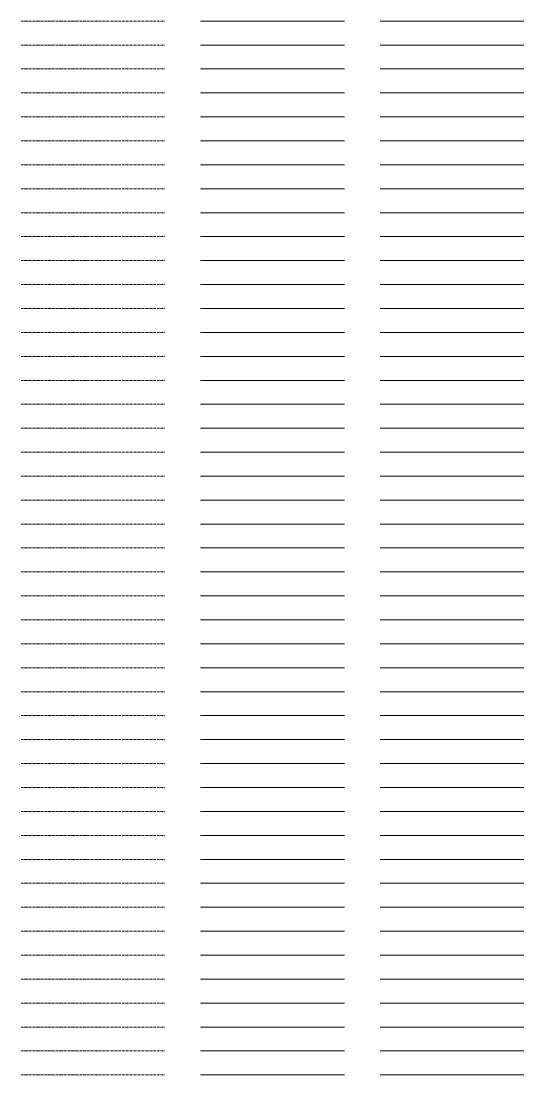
# Model space of a CAD drawing. Header units: metres. Extents: x -170 to 2070, y -13 to 14380.
# Drawn here: x 1650 to 2070, y 900 to 1780 of the extents above; entities that cross this region are included whole.
import ezdxf
from ezdxf.lldxf.tags import DXFTag

# ---------------------------------------------------------------- set-up
doc = ezdxf.new("R2010")
doc.units = ezdxf.units.M
doc.linetypes.add('KL-VERLATEN-SO', pattern=[3.25, 2, -0.5, 0.25, -0.5])
for name, color, linetype, lineweight in [('B-OI-KL-ET_LS_AANSLUITNET_600 V_4x150Al 4x6Cu-(IN BEDRIJF)-G', 14, 'Continuous', 18), ('B-OI-KL-ET_LS_AANSLUITNET_600 V_4x150Al 4x6Cu-(RESERVE)-G', 14, 'KL-RESERVE-SO', 18), ('B-OI-KL-ET_LS_AANSLUITNET_600 V_4x150Al 4x6Cu-(VERLATEN)-G', 14, 'KL-VERLATEN-SO', 18), ('B-OI-KL-ET_LS_AANSLUITNET_600 V_4x16Cu 4x2.5Cu-(IN BEDRIJF)-G', 14, 'Continuous', 18), ('B-OI-KL-ET_LS_AANSLUITNET_600 V_4x16Cu 4x2.5Cu-(RESERVE)-G', 14, 'KL-RESERVE-SO', 18), ('B-OI-KL-ET_LS_AANSLUITNET_600 V_4x16Cu 4x2.5Cu-(VERLATEN)-G', 14, 'KL-VERLATEN-SO', 18), ('B-OI-KL-ET_LS_AANSLUITNET_600 V_4x16Cu-(IN BEDRIJF)-G', 14, 'Continuous', 18), ('B-OI-KL-ET_LS_AANSLUITNET_600 V_4x16Cu-(RESERVE)-G', 14, 'KL-RESERVE-SO', 18), ('B-OI-KL-ET_LS_AANSLUITNET_600 V_4x16Cu-(VERLATEN)-G', 14, 'KL-VERLATEN-SO', 18), ('B-OI-KL-ET_LS_AANSLUITNET_600 V_4x2.5Cu-(IN BEDRIJF)-G', 14, 'Continuous', 18), ('B-OI-KL-ET_LS_AANSLUITNET_600 V_4x2.5Cu-(RESERVE)-G', 14, 'KL-RESERVE-SO', 18), ('B-OI-KL-ET_LS_AANSLUITNET_600 V_4x2.5Cu-(VERLATEN)-G', 14, 'KL-VERLATEN-SO', 18), ('B-OI-KL-ET_LS_AANSLUITNET_600 V_4x240Al-(IN BEDRIJF)-G', 14, 'Continuous', 18), ('B-OI-KL-ET_LS_AANSLUITNET_600 V_4x240Al-(RESERVE)-G', 14, 'KL-RESERVE-SO', 18), ('B-OI-KL-ET_LS_AANSLUITNET_600 V_4x240Al-(VERLATEN)-G', 14, 'KL-VERLATEN-SO', 18), ('B-OI-KL-ET_LS_AANSLUITNET_600 V_4x6Cu 4x2.5Cu-(IN BEDRIJF)-G', 14, 'Continuous', 18), ('B-OI-KL-ET_LS_AANSLUITNET_600 V_4x6Cu 4x2.5Cu-(RESERVE)-G', 14, 'KL-RESERVE-SO', 18), ('B-OI-KL-ET_LS_AANSLUITNET_600 V_4x6Cu 4x2.5Cu-(VERLATEN)-G', 14, 'KL-VERLATEN-SO', 18), ('B-OI-KL-ET_LS_AANSLUITNET_600 V_4x6Cu-(IN BEDRIJF)-G', 14, 'Continuous', 18), ('B-OI-KL-ET_LS_AANSLUITNET_600 V_4x6Cu-(RESERVE)-G', 14, 'KL-RESERVE-SO', 18), ('B-OI-KL-ET_LS_AANSLUITNET_600 V_4x6Cu-(VERLATEN)-G', 14, 'KL-VERLATEN-SO', 18), ('B-OI-KL-ET_LS_AANSLUITNET_600 V_4x95Al 4x6Cu-(IN BEDRIJF)-G', 14, 'Continuous', 18), ('B-OI-KL-ET_LS_AANSLUITNET_600 V_4x95Al 4x6Cu-(RESERVE)-G', 14, 'KL-RESERVE-SO', 18), ('B-OI-KL-ET_LS_AANSLUITNET_600 V_4x95Al 4x6Cu-(VERLATEN)-G', 14, 'KL-VERLATEN-SO', 18), ('B-OI-KL-ET_LS_AANSLUITNET_600 V_4x95Al-(IN BEDRIJF)-G', 14, 'Continuous', 18), ('B-OI-KL-ET_LS_AANSLUITNET_600 V_4x95Al-(RESERVE)-G', 14, 'KL-RESERVE-SO', 18), ('B-OI-KL-ET_LS_AANSLUITNET_600 V_4x95Al-(VERLATEN)-G', 14, 'KL-VERLATEN-SO', 18), ('B-OI-KL-ET_LS_AANSLUITNET_600 V_4x95Cu-(IN BEDRIJF)-G', 14, 'Continuous', 18), ('B-OI-KL-ET_LS_AANSLUITNET_600 V_4x95Cu-(RESERVE)-G', 14, 'KL-RESERVE-SO', 18), ('B-OI-KL-ET_LS_AANSLUITNET_600 V_4x95Cu-(VERLATEN)-G', 14, 'KL-VERLATEN-SO', 18), ('B-OI-KL-ET_LS_AANSLUITNET_600 V_OVERIG-(IN BEDRIJF)-G', 14, 'Continuous', 18), ('B-OI-KL-ET_LS_AANSLUITNET_600 V_OVERIG-(RESERVE)-G', 14, 'KL-RESERVE-SO', 18), ('B-OI-KL-ET_LS_AANSLUITNET_600 V_OVERIG-(VERLATEN)-G', 14, 'KL-VERLATEN-SO', 18), ('B-OI-KL-ET_LS_DISTRIBUTIE_230 V_3x10Cu-(IN BEDRIJF)-G', 14, 'Continuous', 18), ('B-OI-KL-ET_LS_DISTRIBUTIE_230 V_3x10Cu-(RESERVE)-G', 14, 'KL-RESERVE-SO', 18), ('B-OI-KL-ET_LS_DISTRIBUTIE_230 V_3x10Cu-(VERLATEN)-G', 14, 'KL-VERLATEN-SO', 18), ('B-OI-KL-ET_LS_DISTRIBUTIE_230 V_3x2.5Cu-(IN BEDRIJF)-G', 14, 'Continuous', 18), ('B-OI-KL-ET_LS_DISTRIBUTIE_230 V_3x2.5Cu-(RESERVE)-G', 14, 'KL-RESERVE-SO', 18), ('B-OI-KL-ET_LS_DISTRIBUTIE_230 V_3x2.5Cu-(VERLATEN)-G', 14, 'KL-VERLATEN-SO', 18), ('B-OI-KL-ET_LS_DISTRIBUTIE_230 V_4x10Cu-(IN BEDRIJF)-G', 14, 'Continuous', 18), ('B-OI-KL-ET_LS_DISTRIBUTIE_230 V_4x10Cu-(RESERVE)-G', 14, 'KL-RESERVE-SO', 18), ('B-OI-KL-ET_LS_DISTRIBUTIE_230 V_4x10Cu-(VERLATEN)-G', 14, 'KL-VERLATEN-SO', 18), ('B-OI-KL-ET_LS_DISTRIBUTIE_230 V_4x150Al 4x6Cu-(IN BEDRIJF)-G', 14, 'Continuous', 18), ('B-OI-KL-ET_LS_DISTRIBUTIE_230 V_4x150Al 4x6Cu-(RESERVE)-G', 14, 'KL-RESERVE-SO', 18), ('B-OI-KL-ET_LS_DISTRIBUTIE_230 V_4x150Al 4x6Cu-(VERLATEN)-G', 14, 'KL-VERLATEN-SO', 18), ('B-OI-KL-ET_LS_DISTRIBUTIE_230 V_4x150Al-(IN BEDRIJF)-G', 14, 'Continuous', 18), ('B-OI-KL-ET_LS_DISTRIBUTIE_230 V_4x150Al-(RESERVE)-G', 14, 'KL-RESERVE-SO', 18), ('B-OI-KL-ET_LS_DISTRIBUTIE_230 V_4x150Al-(VERLATEN)-G', 14, 'KL-VERLATEN-SO', 18), ('B-OI-KL-ET_LS_DISTRIBUTIE_230 V_4x16Cu 4x2.5Cu-(IN BEDRIJF)-G', 14, 'Continuous', 18), ('B-OI-KL-ET_LS_DISTRIBUTIE_230 V_4x16Cu 4x2.5Cu-(RESERVE)-G', 14, 'KL-RESERVE-SO', 18), ('B-OI-KL-ET_LS_DISTRIBUTIE_230 V_4x16Cu 4x2.5Cu-(VERLATEN)-G', 14, 'KL-VERLATEN-SO', 18), ('B-OI-KL-ET_LS_DISTRIBUTIE_230 V_4x16Cu-(IN BEDRIJF)-G', 14, 'Continuous', 18), ('B-OI-KL-ET_LS_DISTRIBUTIE_230 V_4x16Cu-(RESERVE)-G', 14, 'KL-RESERVE-SO', 18), ('B-OI-KL-ET_LS_DISTRIBUTIE_230 V_4x16Cu-(VERLATEN)-G', 14, 'KL-VERLATEN-SO', 18), ('B-OI-KL-ET_LS_DISTRIBUTIE_230 V_4x2.5Cu-(IN BEDRIJF)-G', 14, 'Continuous', 18), ('B-OI-KL-ET_LS_DISTRIBUTIE_230 V_4x2.5Cu-(RESERVE)-G', 14, 'KL-RESERVE-SO', 18), ('B-OI-KL-ET_LS_DISTRIBUTIE_230 V_4x2.5Cu-(VERLATEN)-G', 14, 'KL-VERLATEN-SO', 18), ('B-OI-KL-ET_LS_DISTRIBUTIE_230 V_4x240Al-(IN BEDRIJF)-G', 14, 'Continuous', 18), ('B-OI-KL-ET_LS_DISTRIBUTIE_230 V_4x240Al-(RESERVE)-G', 14, 'KL-RESERVE-SO', 18), ('B-OI-KL-ET_LS_DISTRIBUTIE_230 V_4x240Al-(VERLATEN)-G', 14, 'KL-VERLATEN-SO', 18), ('B-OI-KL-ET_LS_DISTRIBUTIE_230 V_4x6Cu 4x2.5Cu-(IN BEDRIJF)-G', 14, 'Continuous', 18), ('B-OI-KL-ET_LS_DISTRIBUTIE_230 V_4x6Cu 4x2.5Cu-(RESERVE)-G', 14, 'KL-RESERVE-SO', 18), ('B-OI-KL-ET_LS_DISTRIBUTIE_230 V_4x6Cu 4x2.5Cu-(VERLATEN)-G', 14, 'KL-VERLATEN-SO', 18), ('B-OI-KL-ET_LS_DISTRIBUTIE_230 V_4x6Cu-(IN BEDRIJF)-G', 14, 'Continuous', 18), ('B-OI-KL-ET_LS_DISTRIBUTIE_230 V_4x6Cu-(RESERVE)-G', 14, 'KL-RESERVE-SO', 18), ('B-OI-KL-ET_LS_DISTRIBUTIE_230 V_4x6Cu-(VERLATEN)-G', 14, 'KL-VERLATEN-SO', 18), ('B-OI-KL-ET_LS_DISTRIBUTIE_230 V_4x95Al 4x6Cu-(IN BEDRIJF)-G', 14, 'Continuous', 18), ('B-OI-KL-ET_LS_DISTRIBUTIE_230 V_4x95Al 4x6Cu-(RESERVE)-G', 14, 'KL-RESERVE-SO', 18), ('B-OI-KL-ET_LS_DISTRIBUTIE_230 V_4x95Al 4x6Cu-(VERLATEN)-G', 14, 'KL-VERLATEN-SO', 18), ('B-OI-KL-ET_LS_DISTRIBUTIE_230 V_4x95Al-(IN BEDRIJF)-G', 14, 'Continuous', 18), ('B-OI-KL-ET_LS_DISTRIBUTIE_230 V_4x95Al-(RESERVE)-G', 14, 'KL-RESERVE-SO', 18), ('B-OI-KL-ET_LS_DISTRIBUTIE_230 V_4x95Al-(VERLATEN)-G', 14, 'KL-VERLATEN-SO', 18), ('B-OI-KL-ET_LS_DISTRIBUTIE_230 V_4x95Cu-(IN BEDRIJF)-G', 14, 'Continuous', 18), ('B-OI-KL-ET_LS_DISTRIBUTIE_230 V_4x95Cu-(RESERVE)-G', 14, 'KL-RESERVE-SO', 18), ('B-OI-KL-ET_LS_DISTRIBUTIE_230 V_4x95Cu-(VERLATEN)-G', 14, 'KL-VERLATEN-SO', 18), ('B-OI-KL-ET_LS_DISTRIBUTIE_230 V_OVERIG-(IN BEDRIJF)-G', 14, 'Continuous', 18), ('B-OI-KL-ET_LS_DISTRIBUTIE_230 V_OVERIG-(RESERVE)-G', 14, 'KL-RESERVE-SO', 18), ('B-OI-KL-ET_LS_DISTRIBUTIE_230 V_OVERIG-(VERLATEN)-G', 14, 'KL-VERLATEN-SO', 18), ('B-OI-KL-ET_LS_DISTRIBUTIE_400 V_3x10Cu-(IN BEDRIJF)-G', 14, 'Continuous', 18), ('B-OI-KL-ET_LS_DISTRIBUTIE_400 V_3x10Cu-(RESERVE)-G', 14, 'KL-RESERVE-SO', 18), ('B-OI-KL-ET_LS_DISTRIBUTIE_400 V_3x10Cu-(VERLATEN)-G', 14, 'KL-VERLATEN-SO', 18), ('B-OI-KL-ET_LS_DISTRIBUTIE_400 V_3x2.5Cu-(IN BEDRIJF)-G', 14, 'Continuous', 18), ('B-OI-KL-ET_LS_DISTRIBUTIE_400 V_3x2.5Cu-(RESERVE)-G', 14, 'KL-RESERVE-SO', 18), ('B-OI-KL-ET_LS_DISTRIBUTIE_400 V_3x2.5Cu-(VERLATEN)-G', 14, 'KL-VERLATEN-SO', 18), ('B-OI-KL-ET_LS_DISTRIBUTIE_400 V_4x10Cu-(IN BEDRIJF)-G', 14, 'Continuous', 18), ('B-OI-KL-ET_LS_DISTRIBUTIE_400 V_4x10Cu-(RESERVE)-G', 14, 'KL-RESERVE-SO', 18), ('B-OI-KL-ET_LS_DISTRIBUTIE_400 V_4x10Cu-(VERLATEN)-G', 14, 'KL-VERLATEN-SO', 18), ('B-OI-KL-ET_LS_DISTRIBUTIE_400 V_4x150Al 4x6Cu-(IN BEDRIJF)-G', 14, 'Continuous', 18), ('B-OI-KL-ET_LS_DISTRIBUTIE_400 V_4x150Al 4x6Cu-(RESERVE)-G', 14, 'KL-RESERVE-SO', 18), ('B-OI-KL-ET_LS_DISTRIBUTIE_400 V_4x150Al 4x6Cu-(VERLATEN)-G', 14, 'KL-VERLATEN-SO', 18), ('B-OI-KL-ET_LS_DISTRIBUTIE_400 V_4x150Al-(IN BEDRIJF)-G', 14, 'Continuous', 18), ('B-OI-KL-ET_LS_DISTRIBUTIE_400 V_4x150Al-(RESERVE)-G', 14, 'KL-RESERVE-SO', 18), ('B-OI-KL-ET_LS_DISTRIBUTIE_400 V_4x150Al-(VERLATEN)-G', 14, 'KL-VERLATEN-SO', 18), ('B-OI-KL-ET_LS_DISTRIBUTIE_400 V_4x16Cu 4x2.5Cu-(IN BEDRIJF)-G', 14, 'Continuous', 18), ('B-OI-KL-ET_LS_DISTRIBUTIE_400 V_4x16Cu 4x2.5Cu-(RESERVE)-G', 14, 'KL-RESERVE-SO', 18), ('B-OI-KL-ET_LS_DISTRIBUTIE_400 V_4x16Cu 4x2.5Cu-(VERLATEN)-G', 14, 'KL-VERLATEN-SO', 18), ('B-OI-KL-ET_LS_DISTRIBUTIE_400 V_4x16Cu-(IN BEDRIJF)-G', 14, 'Continuous', 18), ('B-OI-KL-ET_LS_DISTRIBUTIE_400 V_4x16Cu-(RESERVE)-G', 14, 'KL-RESERVE-SO', 18), ('B-OI-KL-ET_LS_DISTRIBUTIE_400 V_4x16Cu-(VERLATEN)-G', 14, 'KL-VERLATEN-SO', 18), ('B-OI-KL-ET_LS_DISTRIBUTIE_400 V_4x2.5Cu-(IN BEDRIJF)-G', 14, 'Continuous', 18), ('B-OI-KL-ET_LS_DISTRIBUTIE_400 V_4x2.5Cu-(RESERVE)-G', 14, 'KL-RESERVE-SO', 18), ('B-OI-KL-ET_LS_DISTRIBUTIE_400 V_4x2.5Cu-(VERLATEN)-G', 14, 'KL-VERLATEN-SO', 18), ('B-OI-KL-ET_LS_DISTRIBUTIE_400 V_4x240Al-(IN BEDRIJF)-G', 14, 'Continuous', 18), ('B-OI-KL-ET_LS_DISTRIBUTIE_400 V_4x240Al-(RESERVE)-G', 14, 'KL-RESERVE-SO', 18), ('B-OI-KL-ET_LS_DISTRIBUTIE_400 V_4x240Al-(VERLATEN)-G', 14, 'KL-VERLATEN-SO', 18), ('B-OI-KL-ET_LS_DISTRIBUTIE_400 V_4x6Cu 4x2.5Cu-(IN BEDRIJF)-G', 14, 'Continuous', 18), ('B-OI-KL-ET_LS_DISTRIBUTIE_400 V_4x6Cu 4x2.5Cu-(RESERVE)-G', 14, 'KL-RESERVE-SO', 18), ('B-OI-KL-ET_LS_DISTRIBUTIE_400 V_4x6Cu 4x2.5Cu-(VERLATEN)-G', 14, 'KL-VERLATEN-SO', 18), ('B-OI-KL-ET_LS_DISTRIBUTIE_400 V_4x6Cu-(IN BEDRIJF)-G', 14, 'Continuous', 18), ('B-OI-KL-ET_LS_DISTRIBUTIE_400 V_4x6Cu-(RESERVE)-G', 14, 'KL-RESERVE-SO', 18), ('B-OI-KL-ET_LS_DISTRIBUTIE_400 V_4x6Cu-(VERLATEN)-G', 14, 'KL-VERLATEN-SO', 18), ('B-OI-KL-ET_LS_DISTRIBUTIE_400 V_4x95Al 4x6Cu-(IN BEDRIJF)-G', 14, 'Continuous', 18), ('B-OI-KL-ET_LS_DISTRIBUTIE_400 V_4x95Al 4x6Cu-(RESERVE)-G', 14, 'KL-RESERVE-SO', 18), ('B-OI-KL-ET_LS_DISTRIBUTIE_400 V_4x95Al 4x6Cu-(VERLATEN)-G', 14, 'KL-VERLATEN-SO', 18), ('B-OI-KL-ET_LS_DISTRIBUTIE_400 V_4x95Al-(IN BEDRIJF)-G', 14, 'Continuous', 18), ('B-OI-KL-ET_LS_DISTRIBUTIE_400 V_4x95Al-(RESERVE)-G', 14, 'KL-RESERVE-SO', 18), ('B-OI-KL-ET_LS_DISTRIBUTIE_400 V_4x95Al-(VERLATEN)-G', 14, 'KL-VERLATEN-SO', 18), ('B-OI-KL-ET_LS_DISTRIBUTIE_400 V_4x95Cu-(IN BEDRIJF)-G', 14, 'Continuous', 18), ('B-OI-KL-ET_LS_DISTRIBUTIE_400 V_4x95Cu-(RESERVE)-G', 14, 'KL-RESERVE-SO', 18), ('B-OI-KL-ET_LS_DISTRIBUTIE_400 V_4x95Cu-(VERLATEN)-G', 14, 'KL-VERLATEN-SO', 18), ('B-OI-KL-ET_LS_DISTRIBUTIE_400 V_OVERIG-(IN BEDRIJF)-G', 14, 'Continuous', 18), ('B-OI-KL-ET_LS_DISTRIBUTIE_400 V_OVERIG-(RESERVE)-G', 14, 'KL-RESERVE-SO', 18), ('B-OI-KL-ET_LS_DISTRIBUTIE_400 V_OVERIG-(VERLATEN)-G', 14, 'KL-VERLATEN-SO', 18), ('B-OI-KL-ET_LS_DISTRIBUTIE_600 V_3x10Cu-(IN BEDRIJF)-G', 14, 'Continuous', 18), ('B-OI-KL-ET_LS_DISTRIBUTIE_600 V_3x10Cu-(RESERVE)-G', 14, 'KL-RESERVE-SO', 18), ('B-OI-KL-ET_LS_DISTRIBUTIE_600 V_3x10Cu-(VERLATEN)-G', 14, 'KL-VERLATEN-SO', 18), ('B-OI-KL-ET_LS_DISTRIBUTIE_600 V_3x2.5Cu-(IN BEDRIJF)-G', 14, 'Continuous', 18), ('B-OI-KL-ET_LS_DISTRIBUTIE_600 V_3x2.5Cu-(RESERVE)-G', 14, 'KL-RESERVE-SO', 18), ('B-OI-KL-ET_LS_DISTRIBUTIE_600 V_3x2.5Cu-(VERLATEN)-G', 14, 'KL-VERLATEN-SO', 18), ('B-OI-KL-ET_LS_DISTRIBUTIE_600 V_4x10Cu-(IN BEDRIJF)-G', 14, 'Continuous', 18), ('B-OI-KL-ET_LS_DISTRIBUTIE_600 V_4x10Cu-(RESERVE)-G', 14, 'KL-RESERVE-SO', 18), ('B-OI-KL-ET_LS_DISTRIBUTIE_600 V_4x10Cu-(VERLATEN)-G', 14, 'KL-VERLATEN-SO', 18), ('B-OI-KL-ET_LS_DISTRIBUTIE_600 V_4x150Al-(IN BEDRIJF)-G', 14, 'Continuous', 18), ('B-OI-KL-ET_LS_DISTRIBUTIE_600 V_4x150Al-(RESERVE)-G', 14, 'KL-RESERVE-SO', 18), ('B-OI-KL-ET_LS_DISTRIBUTIE_600 V_4x150Al-(VERLATEN)-G', 14, 'KL-VERLATEN-SO', 18)]:
    doc.layers.add(name, color=color, linetype=linetype, lineweight=lineweight)
doc.styles.get("Standard").update_dxf_attribs({"font": 'NLCS-ISO.ttf'})
tags = doc.linetypes.add('KL-RESERVE-SO', pattern='A,7,-2,["RS",Standard,S=1,R=0,X=-1,Y=-0.5],-1.5', length=10.5).pattern_tags.tags
tags[6] = DXFTag(74, 10)

msp = doc.modelspace()

# ---------------------------------------------------------------- linework, layer by layer
at = {"layer": 'B-OI-KL-ET_LS_AANSLUITNET_600 V_4x150Al 4x6Cu-(IN BEDRIJF)-G'}
msp.add_line((1950, 900), (2070, 900), dxfattribs=at)
at = {"layer": 'B-OI-KL-ET_LS_AANSLUITNET_600 V_4x150Al 4x6Cu-(RESERVE)-G'}
msp.add_line((1800, 900), (1920, 900), dxfattribs=at)
at = {"layer": 'B-OI-KL-ET_LS_AANSLUITNET_600 V_4x150Al 4x6Cu-(VERLATEN)-G'}
msp.add_line((1650, 900), (1770, 900), dxfattribs=at)
at = {"layer": 'B-OI-KL-ET_LS_AANSLUITNET_600 V_4x16Cu 4x2.5Cu-(IN BEDRIJF)-G'}
msp.add_line((1950, 940), (2070, 940), dxfattribs=at)
at = {"layer": 'B-OI-KL-ET_LS_AANSLUITNET_600 V_4x16Cu 4x2.5Cu-(RESERVE)-G'}
msp.add_line((1800, 940), (1920, 940), dxfattribs=at)
at = {"layer": 'B-OI-KL-ET_LS_AANSLUITNET_600 V_4x16Cu 4x2.5Cu-(VERLATEN)-G'}
msp.add_line((1650, 940), (1770, 940), dxfattribs=at)
at = {"layer": 'B-OI-KL-ET_LS_AANSLUITNET_600 V_4x16Cu-(IN BEDRIJF)-G'}
msp.add_line((1950, 920), (2070, 920), dxfattribs=at)
at = {"layer": 'B-OI-KL-ET_LS_AANSLUITNET_600 V_4x16Cu-(RESERVE)-G'}
msp.add_line((1800, 920), (1920, 920), dxfattribs=at)
at = {"layer": 'B-OI-KL-ET_LS_AANSLUITNET_600 V_4x16Cu-(VERLATEN)-G'}
msp.add_line((1650, 920), (1770, 920), dxfattribs=at)
at = {"layer": 'B-OI-KL-ET_LS_AANSLUITNET_600 V_4x2.5Cu-(IN BEDRIJF)-G'}
msp.add_line((1950, 960), (2070, 960), dxfattribs=at)
at = {"layer": 'B-OI-KL-ET_LS_AANSLUITNET_600 V_4x2.5Cu-(RESERVE)-G'}
msp.add_line((1800, 960), (1920, 960), dxfattribs=at)
at = {"layer": 'B-OI-KL-ET_LS_AANSLUITNET_600 V_4x2.5Cu-(VERLATEN)-G'}
msp.add_line((1650, 960), (1770, 960), dxfattribs=at)
at = {"layer": 'B-OI-KL-ET_LS_AANSLUITNET_600 V_4x240Al-(IN BEDRIJF)-G'}
msp.add_line((1950, 980), (2070, 980), dxfattribs=at)
at = {"layer": 'B-OI-KL-ET_LS_AANSLUITNET_600 V_4x240Al-(RESERVE)-G'}
msp.add_line((1800, 980), (1920, 980), dxfattribs=at)
at = {"layer": 'B-OI-KL-ET_LS_AANSLUITNET_600 V_4x240Al-(VERLATEN)-G'}
msp.add_line((1650, 980), (1770, 980), dxfattribs=at)
at = {"layer": 'B-OI-KL-ET_LS_AANSLUITNET_600 V_4x6Cu 4x2.5Cu-(IN BEDRIJF)-G'}
msp.add_line((1950, 1020), (2070, 1020), dxfattribs=at)
at = {"layer": 'B-OI-KL-ET_LS_AANSLUITNET_600 V_4x6Cu 4x2.5Cu-(RESERVE)-G'}
msp.add_line((1800, 1020), (1920, 1020), dxfattribs=at)
at = {"layer": 'B-OI-KL-ET_LS_AANSLUITNET_600 V_4x6Cu 4x2.5Cu-(VERLATEN)-G'}
msp.add_line((1650, 1020), (1770, 1020), dxfattribs=at)
at = {"layer": 'B-OI-KL-ET_LS_AANSLUITNET_600 V_4x6Cu-(IN BEDRIJF)-G'}
msp.add_line((1950, 1000), (2070, 1000), dxfattribs=at)
at = {"layer": 'B-OI-KL-ET_LS_AANSLUITNET_600 V_4x6Cu-(RESERVE)-G'}
msp.add_line((1800, 1000), (1920, 1000), dxfattribs=at)
at = {"layer": 'B-OI-KL-ET_LS_AANSLUITNET_600 V_4x6Cu-(VERLATEN)-G'}
msp.add_line((1650, 1000), (1770, 1000), dxfattribs=at)
at = {"layer": 'B-OI-KL-ET_LS_AANSLUITNET_600 V_4x95Al 4x6Cu-(IN BEDRIJF)-G'}
msp.add_line((1950, 1060), (2070, 1060), dxfattribs=at)
at = {"layer": 'B-OI-KL-ET_LS_AANSLUITNET_600 V_4x95Al 4x6Cu-(RESERVE)-G'}
msp.add_line((1800, 1060), (1920, 1060), dxfattribs=at)
at = {"layer": 'B-OI-KL-ET_LS_AANSLUITNET_600 V_4x95Al 4x6Cu-(VERLATEN)-G'}
msp.add_line((1650, 1060), (1770, 1060), dxfattribs=at)
at = {"layer": 'B-OI-KL-ET_LS_AANSLUITNET_600 V_4x95Al-(IN BEDRIJF)-G'}
msp.add_line((1950, 1040), (2070, 1040), dxfattribs=at)
at = {"layer": 'B-OI-KL-ET_LS_AANSLUITNET_600 V_4x95Al-(RESERVE)-G'}
msp.add_line((1800, 1040), (1920, 1040), dxfattribs=at)
at = {"layer": 'B-OI-KL-ET_LS_AANSLUITNET_600 V_4x95Al-(VERLATEN)-G'}
msp.add_line((1650, 1040), (1770, 1040), dxfattribs=at)
at = {"layer": 'B-OI-KL-ET_LS_AANSLUITNET_600 V_4x95Cu-(IN BEDRIJF)-G'}
msp.add_line((1950, 1080), (2070, 1080), dxfattribs=at)
at = {"layer": 'B-OI-KL-ET_LS_AANSLUITNET_600 V_4x95Cu-(RESERVE)-G'}
msp.add_line((1800, 1080), (1920, 1080), dxfattribs=at)
at = {"layer": 'B-OI-KL-ET_LS_AANSLUITNET_600 V_4x95Cu-(VERLATEN)-G'}
msp.add_line((1650, 1080), (1770, 1080), dxfattribs=at)
at = {"layer": 'B-OI-KL-ET_LS_AANSLUITNET_600 V_OVERIG-(IN BEDRIJF)-G'}
msp.add_line((1950, 1100), (2070, 1100), dxfattribs=at)
at = {"layer": 'B-OI-KL-ET_LS_AANSLUITNET_600 V_OVERIG-(RESERVE)-G'}
msp.add_line((1800, 1100), (1920, 1100), dxfattribs=at)
at = {"layer": 'B-OI-KL-ET_LS_AANSLUITNET_600 V_OVERIG-(VERLATEN)-G'}
msp.add_line((1650, 1100), (1770, 1100), dxfattribs=at)
at = {"layer": 'B-OI-KL-ET_LS_DISTRIBUTIE_230 V_3x10Cu-(IN BEDRIJF)-G'}
msp.add_line((1950, 1120), (2070, 1120), dxfattribs=at)
at = {"layer": 'B-OI-KL-ET_LS_DISTRIBUTIE_230 V_3x10Cu-(RESERVE)-G'}
msp.add_line((1800, 1120), (1920, 1120), dxfattribs=at)
at = {"layer": 'B-OI-KL-ET_LS_DISTRIBUTIE_230 V_3x10Cu-(VERLATEN)-G'}
msp.add_line((1650, 1120), (1770, 1120), dxfattribs=at)
at = {"layer": 'B-OI-KL-ET_LS_DISTRIBUTIE_230 V_3x2.5Cu-(IN BEDRIJF)-G'}
msp.add_line((1950, 1140), (2070, 1140), dxfattribs=at)
at = {"layer": 'B-OI-KL-ET_LS_DISTRIBUTIE_230 V_3x2.5Cu-(RESERVE)-G'}
msp.add_line((1800, 1140), (1920, 1140), dxfattribs=at)
at = {"layer": 'B-OI-KL-ET_LS_DISTRIBUTIE_230 V_3x2.5Cu-(VERLATEN)-G'}
msp.add_line((1650, 1140), (1770, 1140), dxfattribs=at)
at = {"layer": 'B-OI-KL-ET_LS_DISTRIBUTIE_230 V_4x10Cu-(IN BEDRIJF)-G'}
msp.add_line((1950, 1160), (2070, 1160), dxfattribs=at)
at = {"layer": 'B-OI-KL-ET_LS_DISTRIBUTIE_230 V_4x10Cu-(RESERVE)-G'}
msp.add_line((1800, 1160), (1920, 1160), dxfattribs=at)
at = {"layer": 'B-OI-KL-ET_LS_DISTRIBUTIE_230 V_4x10Cu-(VERLATEN)-G'}
msp.add_line((1650, 1160), (1770, 1160), dxfattribs=at)
at = {"layer": 'B-OI-KL-ET_LS_DISTRIBUTIE_230 V_4x150Al 4x6Cu-(IN BEDRIJF)-G'}
msp.add_line((1950, 1200), (2070, 1200), dxfattribs=at)
at = {"layer": 'B-OI-KL-ET_LS_DISTRIBUTIE_230 V_4x150Al 4x6Cu-(RESERVE)-G'}
msp.add_line((1800, 1200), (1920, 1200), dxfattribs=at)
at = {"layer": 'B-OI-KL-ET_LS_DISTRIBUTIE_230 V_4x150Al 4x6Cu-(VERLATEN)-G'}
msp.add_line((1650, 1200), (1770, 1200), dxfattribs=at)
at = {"layer": 'B-OI-KL-ET_LS_DISTRIBUTIE_230 V_4x150Al-(IN BEDRIJF)-G'}
msp.add_line((1950, 1180), (2070, 1180), dxfattribs=at)
at = {"layer": 'B-OI-KL-ET_LS_DISTRIBUTIE_230 V_4x150Al-(RESERVE)-G'}
msp.add_line((1800, 1180), (1920, 1180), dxfattribs=at)
at = {"layer": 'B-OI-KL-ET_LS_DISTRIBUTIE_230 V_4x150Al-(VERLATEN)-G'}
msp.add_line((1650, 1180), (1770, 1180), dxfattribs=at)
at = {"layer": 'B-OI-KL-ET_LS_DISTRIBUTIE_230 V_4x16Cu 4x2.5Cu-(IN BEDRIJF)-G'}
msp.add_line((1950, 1240), (2070, 1240), dxfattribs=at)
at = {"layer": 'B-OI-KL-ET_LS_DISTRIBUTIE_230 V_4x16Cu 4x2.5Cu-(RESERVE)-G'}
msp.add_line((1800, 1240), (1920, 1240), dxfattribs=at)
at = {"layer": 'B-OI-KL-ET_LS_DISTRIBUTIE_230 V_4x16Cu 4x2.5Cu-(VERLATEN)-G'}
msp.add_line((1650, 1240), (1770, 1240), dxfattribs=at)
at = {"layer": 'B-OI-KL-ET_LS_DISTRIBUTIE_230 V_4x16Cu-(IN BEDRIJF)-G'}
msp.add_line((1950, 1220), (2070, 1220), dxfattribs=at)
at = {"layer": 'B-OI-KL-ET_LS_DISTRIBUTIE_230 V_4x16Cu-(RESERVE)-G'}
msp.add_line((1800, 1220), (1920, 1220), dxfattribs=at)
at = {"layer": 'B-OI-KL-ET_LS_DISTRIBUTIE_230 V_4x16Cu-(VERLATEN)-G'}
msp.add_line((1650, 1220), (1770, 1220), dxfattribs=at)
at = {"layer": 'B-OI-KL-ET_LS_DISTRIBUTIE_230 V_4x2.5Cu-(IN BEDRIJF)-G'}
msp.add_line((1950, 1260), (2070, 1260), dxfattribs=at)
at = {"layer": 'B-OI-KL-ET_LS_DISTRIBUTIE_230 V_4x2.5Cu-(RESERVE)-G'}
msp.add_line((1800, 1260), (1920, 1260), dxfattribs=at)
at = {"layer": 'B-OI-KL-ET_LS_DISTRIBUTIE_230 V_4x2.5Cu-(VERLATEN)-G'}
msp.add_line((1650, 1260), (1770, 1260), dxfattribs=at)
at = {"layer": 'B-OI-KL-ET_LS_DISTRIBUTIE_230 V_4x240Al-(IN BEDRIJF)-G'}
msp.add_line((1950, 1280), (2070, 1280), dxfattribs=at)
at = {"layer": 'B-OI-KL-ET_LS_DISTRIBUTIE_230 V_4x240Al-(RESERVE)-G'}
msp.add_line((1800, 1280), (1920, 1280), dxfattribs=at)
at = {"layer": 'B-OI-KL-ET_LS_DISTRIBUTIE_230 V_4x240Al-(VERLATEN)-G'}
msp.add_line((1650, 1280), (1770, 1280), dxfattribs=at)
at = {"layer": 'B-OI-KL-ET_LS_DISTRIBUTIE_230 V_4x6Cu 4x2.5Cu-(IN BEDRIJF)-G'}
msp.add_line((1950, 1320), (2070, 1320), dxfattribs=at)
at = {"layer": 'B-OI-KL-ET_LS_DISTRIBUTIE_230 V_4x6Cu 4x2.5Cu-(RESERVE)-G'}
msp.add_line((1800, 1320), (1920, 1320), dxfattribs=at)
at = {"layer": 'B-OI-KL-ET_LS_DISTRIBUTIE_230 V_4x6Cu 4x2.5Cu-(VERLATEN)-G'}
msp.add_line((1650, 1320), (1770, 1320), dxfattribs=at)
at = {"layer": 'B-OI-KL-ET_LS_DISTRIBUTIE_230 V_4x6Cu-(IN BEDRIJF)-G'}
msp.add_line((1950, 1300), (2070, 1300), dxfattribs=at)
at = {"layer": 'B-OI-KL-ET_LS_DISTRIBUTIE_230 V_4x6Cu-(RESERVE)-G'}
msp.add_line((1800, 1300), (1920, 1300), dxfattribs=at)
at = {"layer": 'B-OI-KL-ET_LS_DISTRIBUTIE_230 V_4x6Cu-(VERLATEN)-G'}
msp.add_line((1650, 1300), (1770, 1300), dxfattribs=at)
at = {"layer": 'B-OI-KL-ET_LS_DISTRIBUTIE_230 V_4x95Al 4x6Cu-(IN BEDRIJF)-G'}
msp.add_line((1950, 1360), (2070, 1360), dxfattribs=at)
at = {"layer": 'B-OI-KL-ET_LS_DISTRIBUTIE_230 V_4x95Al 4x6Cu-(RESERVE)-G'}
msp.add_line((1800, 1360), (1920, 1360), dxfattribs=at)
at = {"layer": 'B-OI-KL-ET_LS_DISTRIBUTIE_230 V_4x95Al 4x6Cu-(VERLATEN)-G'}
msp.add_line((1650, 1360), (1770, 1360), dxfattribs=at)
at = {"layer": 'B-OI-KL-ET_LS_DISTRIBUTIE_230 V_4x95Al-(IN BEDRIJF)-G'}
msp.add_line((1950, 1340), (2070, 1340), dxfattribs=at)
at = {"layer": 'B-OI-KL-ET_LS_DISTRIBUTIE_230 V_4x95Al-(RESERVE)-G'}
msp.add_line((1800, 1340), (1920, 1340), dxfattribs=at)
at = {"layer": 'B-OI-KL-ET_LS_DISTRIBUTIE_230 V_4x95Al-(VERLATEN)-G'}
msp.add_line((1650, 1340), (1770, 1340), dxfattribs=at)
at = {"layer": 'B-OI-KL-ET_LS_DISTRIBUTIE_230 V_4x95Cu-(IN BEDRIJF)-G'}
msp.add_line((1950, 1380), (2070, 1380), dxfattribs=at)
at = {"layer": 'B-OI-KL-ET_LS_DISTRIBUTIE_230 V_4x95Cu-(RESERVE)-G'}
msp.add_line((1800, 1380), (1920, 1380), dxfattribs=at)
at = {"layer": 'B-OI-KL-ET_LS_DISTRIBUTIE_230 V_4x95Cu-(VERLATEN)-G'}
msp.add_line((1650, 1380), (1770, 1380), dxfattribs=at)
at = {"layer": 'B-OI-KL-ET_LS_DISTRIBUTIE_230 V_OVERIG-(IN BEDRIJF)-G'}
msp.add_line((1950, 1400), (2070, 1400), dxfattribs=at)
at = {"layer": 'B-OI-KL-ET_LS_DISTRIBUTIE_230 V_OVERIG-(RESERVE)-G'}
msp.add_line((1800, 1400), (1920, 1400), dxfattribs=at)
at = {"layer": 'B-OI-KL-ET_LS_DISTRIBUTIE_230 V_OVERIG-(VERLATEN)-G'}
msp.add_line((1650, 1400), (1770, 1400), dxfattribs=at)
at = {"layer": 'B-OI-KL-ET_LS_DISTRIBUTIE_400 V_3x10Cu-(IN BEDRIJF)-G'}
msp.add_line((1950, 1420), (2070, 1420), dxfattribs=at)
at = {"layer": 'B-OI-KL-ET_LS_DISTRIBUTIE_400 V_3x10Cu-(RESERVE)-G'}
msp.add_line((1800, 1420), (1920, 1420), dxfattribs=at)
at = {"layer": 'B-OI-KL-ET_LS_DISTRIBUTIE_400 V_3x10Cu-(VERLATEN)-G'}
msp.add_line((1650, 1420), (1770, 1420), dxfattribs=at)
at = {"layer": 'B-OI-KL-ET_LS_DISTRIBUTIE_400 V_3x2.5Cu-(IN BEDRIJF)-G'}
msp.add_line((1950, 1440), (2070, 1440), dxfattribs=at)
at = {"layer": 'B-OI-KL-ET_LS_DISTRIBUTIE_400 V_3x2.5Cu-(RESERVE)-G'}
msp.add_line((1800, 1440), (1920, 1440), dxfattribs=at)
at = {"layer": 'B-OI-KL-ET_LS_DISTRIBUTIE_400 V_3x2.5Cu-(VERLATEN)-G'}
msp.add_line((1650, 1440), (1770, 1440), dxfattribs=at)
at = {"layer": 'B-OI-KL-ET_LS_DISTRIBUTIE_400 V_4x10Cu-(IN BEDRIJF)-G'}
msp.add_line((1950, 1460), (2070, 1460), dxfattribs=at)
at = {"layer": 'B-OI-KL-ET_LS_DISTRIBUTIE_400 V_4x10Cu-(RESERVE)-G'}
msp.add_line((1800, 1460), (1920, 1460), dxfattribs=at)
at = {"layer": 'B-OI-KL-ET_LS_DISTRIBUTIE_400 V_4x10Cu-(VERLATEN)-G'}
msp.add_line((1650, 1460), (1770, 1460), dxfattribs=at)
at = {"layer": 'B-OI-KL-ET_LS_DISTRIBUTIE_400 V_4x150Al 4x6Cu-(IN BEDRIJF)-G'}
msp.add_line((1950, 1500), (2070, 1500), dxfattribs=at)
at = {"layer": 'B-OI-KL-ET_LS_DISTRIBUTIE_400 V_4x150Al 4x6Cu-(RESERVE)-G'}
msp.add_line((1800, 1500), (1920, 1500), dxfattribs=at)
at = {"layer": 'B-OI-KL-ET_LS_DISTRIBUTIE_400 V_4x150Al 4x6Cu-(VERLATEN)-G'}
msp.add_line((1650, 1500), (1770, 1500), dxfattribs=at)
at = {"layer": 'B-OI-KL-ET_LS_DISTRIBUTIE_400 V_4x150Al-(IN BEDRIJF)-G'}
msp.add_line((1950, 1480), (2070, 1480), dxfattribs=at)
at = {"layer": 'B-OI-KL-ET_LS_DISTRIBUTIE_400 V_4x150Al-(RESERVE)-G'}
msp.add_line((1800, 1480), (1920, 1480), dxfattribs=at)
at = {"layer": 'B-OI-KL-ET_LS_DISTRIBUTIE_400 V_4x150Al-(VERLATEN)-G'}
msp.add_line((1650, 1480), (1770, 1480), dxfattribs=at)
at = {"layer": 'B-OI-KL-ET_LS_DISTRIBUTIE_400 V_4x16Cu 4x2.5Cu-(IN BEDRIJF)-G'}
msp.add_line((1950, 1540), (2070, 1540), dxfattribs=at)
at = {"layer": 'B-OI-KL-ET_LS_DISTRIBUTIE_400 V_4x16Cu 4x2.5Cu-(RESERVE)-G'}
msp.add_line((1800, 1540), (1920, 1540), dxfattribs=at)
at = {"layer": 'B-OI-KL-ET_LS_DISTRIBUTIE_400 V_4x16Cu 4x2.5Cu-(VERLATEN)-G'}
msp.add_line((1650, 1540), (1770, 1540), dxfattribs=at)
at = {"layer": 'B-OI-KL-ET_LS_DISTRIBUTIE_400 V_4x16Cu-(IN BEDRIJF)-G'}
msp.add_line((1950, 1520), (2070, 1520), dxfattribs=at)
at = {"layer": 'B-OI-KL-ET_LS_DISTRIBUTIE_400 V_4x16Cu-(RESERVE)-G'}
msp.add_line((1800, 1520), (1920, 1520), dxfattribs=at)
at = {"layer": 'B-OI-KL-ET_LS_DISTRIBUTIE_400 V_4x16Cu-(VERLATEN)-G'}
msp.add_line((1650, 1520), (1770, 1520), dxfattribs=at)
at = {"layer": 'B-OI-KL-ET_LS_DISTRIBUTIE_400 V_4x2.5Cu-(IN BEDRIJF)-G'}
msp.add_line((1950, 1560), (2070, 1560), dxfattribs=at)
at = {"layer": 'B-OI-KL-ET_LS_DISTRIBUTIE_400 V_4x2.5Cu-(RESERVE)-G'}
msp.add_line((1800, 1560), (1920, 1560), dxfattribs=at)
at = {"layer": 'B-OI-KL-ET_LS_DISTRIBUTIE_400 V_4x2.5Cu-(VERLATEN)-G'}
msp.add_line((1650, 1560), (1770, 1560), dxfattribs=at)
at = {"layer": 'B-OI-KL-ET_LS_DISTRIBUTIE_400 V_4x240Al-(IN BEDRIJF)-G'}
msp.add_line((1950, 1580), (2070, 1580), dxfattribs=at)
at = {"layer": 'B-OI-KL-ET_LS_DISTRIBUTIE_400 V_4x240Al-(RESERVE)-G'}
msp.add_line((1800, 1580), (1920, 1580), dxfattribs=at)
at = {"layer": 'B-OI-KL-ET_LS_DISTRIBUTIE_400 V_4x240Al-(VERLATEN)-G'}
msp.add_line((1650, 1580), (1770, 1580), dxfattribs=at)
at = {"layer": 'B-OI-KL-ET_LS_DISTRIBUTIE_400 V_4x6Cu 4x2.5Cu-(IN BEDRIJF)-G'}
msp.add_line((1950, 1620), (2070, 1620), dxfattribs=at)
at = {"layer": 'B-OI-KL-ET_LS_DISTRIBUTIE_400 V_4x6Cu 4x2.5Cu-(RESERVE)-G'}
msp.add_line((1800, 1620), (1920, 1620), dxfattribs=at)
at = {"layer": 'B-OI-KL-ET_LS_DISTRIBUTIE_400 V_4x6Cu 4x2.5Cu-(VERLATEN)-G'}
msp.add_line((1650, 1620), (1770, 1620), dxfattribs=at)
at = {"layer": 'B-OI-KL-ET_LS_DISTRIBUTIE_400 V_4x6Cu-(IN BEDRIJF)-G'}
msp.add_line((1950, 1600), (2070, 1600), dxfattribs=at)
at = {"layer": 'B-OI-KL-ET_LS_DISTRIBUTIE_400 V_4x6Cu-(RESERVE)-G'}
msp.add_line((1800, 1600), (1920, 1600), dxfattribs=at)
at = {"layer": 'B-OI-KL-ET_LS_DISTRIBUTIE_400 V_4x6Cu-(VERLATEN)-G'}
msp.add_line((1650, 1600), (1770, 1600), dxfattribs=at)
at = {"layer": 'B-OI-KL-ET_LS_DISTRIBUTIE_400 V_4x95Al 4x6Cu-(IN BEDRIJF)-G'}
msp.add_line((1950, 1660), (2070, 1660), dxfattribs=at)
at = {"layer": 'B-OI-KL-ET_LS_DISTRIBUTIE_400 V_4x95Al 4x6Cu-(RESERVE)-G'}
msp.add_line((1800, 1660), (1920, 1660), dxfattribs=at)
at = {"layer": 'B-OI-KL-ET_LS_DISTRIBUTIE_400 V_4x95Al 4x6Cu-(VERLATEN)-G'}
msp.add_line((1650, 1660), (1770, 1660), dxfattribs=at)
at = {"layer": 'B-OI-KL-ET_LS_DISTRIBUTIE_400 V_4x95Al-(IN BEDRIJF)-G'}
msp.add_line((1950, 1640), (2070, 1640), dxfattribs=at)
at = {"layer": 'B-OI-KL-ET_LS_DISTRIBUTIE_400 V_4x95Al-(RESERVE)-G'}
msp.add_line((1800, 1640), (1920, 1640), dxfattribs=at)
at = {"layer": 'B-OI-KL-ET_LS_DISTRIBUTIE_400 V_4x95Al-(VERLATEN)-G'}
msp.add_line((1650, 1640), (1770, 1640), dxfattribs=at)
at = {"layer": 'B-OI-KL-ET_LS_DISTRIBUTIE_400 V_4x95Cu-(IN BEDRIJF)-G'}
msp.add_line((1950, 1680), (2070, 1680), dxfattribs=at)
at = {"layer": 'B-OI-KL-ET_LS_DISTRIBUTIE_400 V_4x95Cu-(RESERVE)-G'}
msp.add_line((1800, 1680), (1920, 1680), dxfattribs=at)
at = {"layer": 'B-OI-KL-ET_LS_DISTRIBUTIE_400 V_4x95Cu-(VERLATEN)-G'}
msp.add_line((1650, 1680), (1770, 1680), dxfattribs=at)
at = {"layer": 'B-OI-KL-ET_LS_DISTRIBUTIE_400 V_OVERIG-(IN BEDRIJF)-G'}
msp.add_line((1950, 1700), (2070, 1700), dxfattribs=at)
at = {"layer": 'B-OI-KL-ET_LS_DISTRIBUTIE_400 V_OVERIG-(RESERVE)-G'}
msp.add_line((1800, 1700), (1920, 1700), dxfattribs=at)
at = {"layer": 'B-OI-KL-ET_LS_DISTRIBUTIE_400 V_OVERIG-(VERLATEN)-G'}
msp.add_line((1650, 1700), (1770, 1700), dxfattribs=at)
at = {"layer": 'B-OI-KL-ET_LS_DISTRIBUTIE_600 V_3x10Cu-(IN BEDRIJF)-G'}
msp.add_line((1950, 1720), (2070, 1720), dxfattribs=at)
at = {"layer": 'B-OI-KL-ET_LS_DISTRIBUTIE_600 V_3x10Cu-(RESERVE)-G'}
msp.add_line((1800, 1720), (1920, 1720), dxfattribs=at)
at = {"layer": 'B-OI-KL-ET_LS_DISTRIBUTIE_600 V_3x10Cu-(VERLATEN)-G'}
msp.add_line((1650, 1720), (1770, 1720), dxfattribs=at)
at = {"layer": 'B-OI-KL-ET_LS_DISTRIBUTIE_600 V_3x2.5Cu-(IN BEDRIJF)-G'}
msp.add_line((1950, 1740), (2070, 1740), dxfattribs=at)
at = {"layer": 'B-OI-KL-ET_LS_DISTRIBUTIE_600 V_3x2.5Cu-(RESERVE)-G'}
msp.add_line((1800, 1740), (1920, 1740), dxfattribs=at)
at = {"layer": 'B-OI-KL-ET_LS_DISTRIBUTIE_600 V_3x2.5Cu-(VERLATEN)-G'}
msp.add_line((1650, 1740), (1770, 1740), dxfattribs=at)
at = {"layer": 'B-OI-KL-ET_LS_DISTRIBUTIE_600 V_4x10Cu-(IN BEDRIJF)-G'}
msp.add_line((1950, 1760), (2070, 1760), dxfattribs=at)
at = {"layer": 'B-OI-KL-ET_LS_DISTRIBUTIE_600 V_4x10Cu-(RESERVE)-G'}
msp.add_line((1800, 1760), (1920, 1760), dxfattribs=at)
at = {"layer": 'B-OI-KL-ET_LS_DISTRIBUTIE_600 V_4x10Cu-(VERLATEN)-G'}
msp.add_line((1650, 1760), (1770, 1760), dxfattribs=at)
at = {"layer": 'B-OI-KL-ET_LS_DISTRIBUTIE_600 V_4x150Al-(IN BEDRIJF)-G'}
msp.add_line((1950, 1780), (2070, 1780), dxfattribs=at)
at = {"layer": 'B-OI-KL-ET_LS_DISTRIBUTIE_600 V_4x150Al-(RESERVE)-G'}
msp.add_line((1800, 1780), (1920, 1780), dxfattribs=at)
at = {"layer": 'B-OI-KL-ET_LS_DISTRIBUTIE_600 V_4x150Al-(VERLATEN)-G'}
msp.add_line((1650, 1780), (1770, 1780), dxfattribs=at)

doc.saveas('drawing.dxf')
